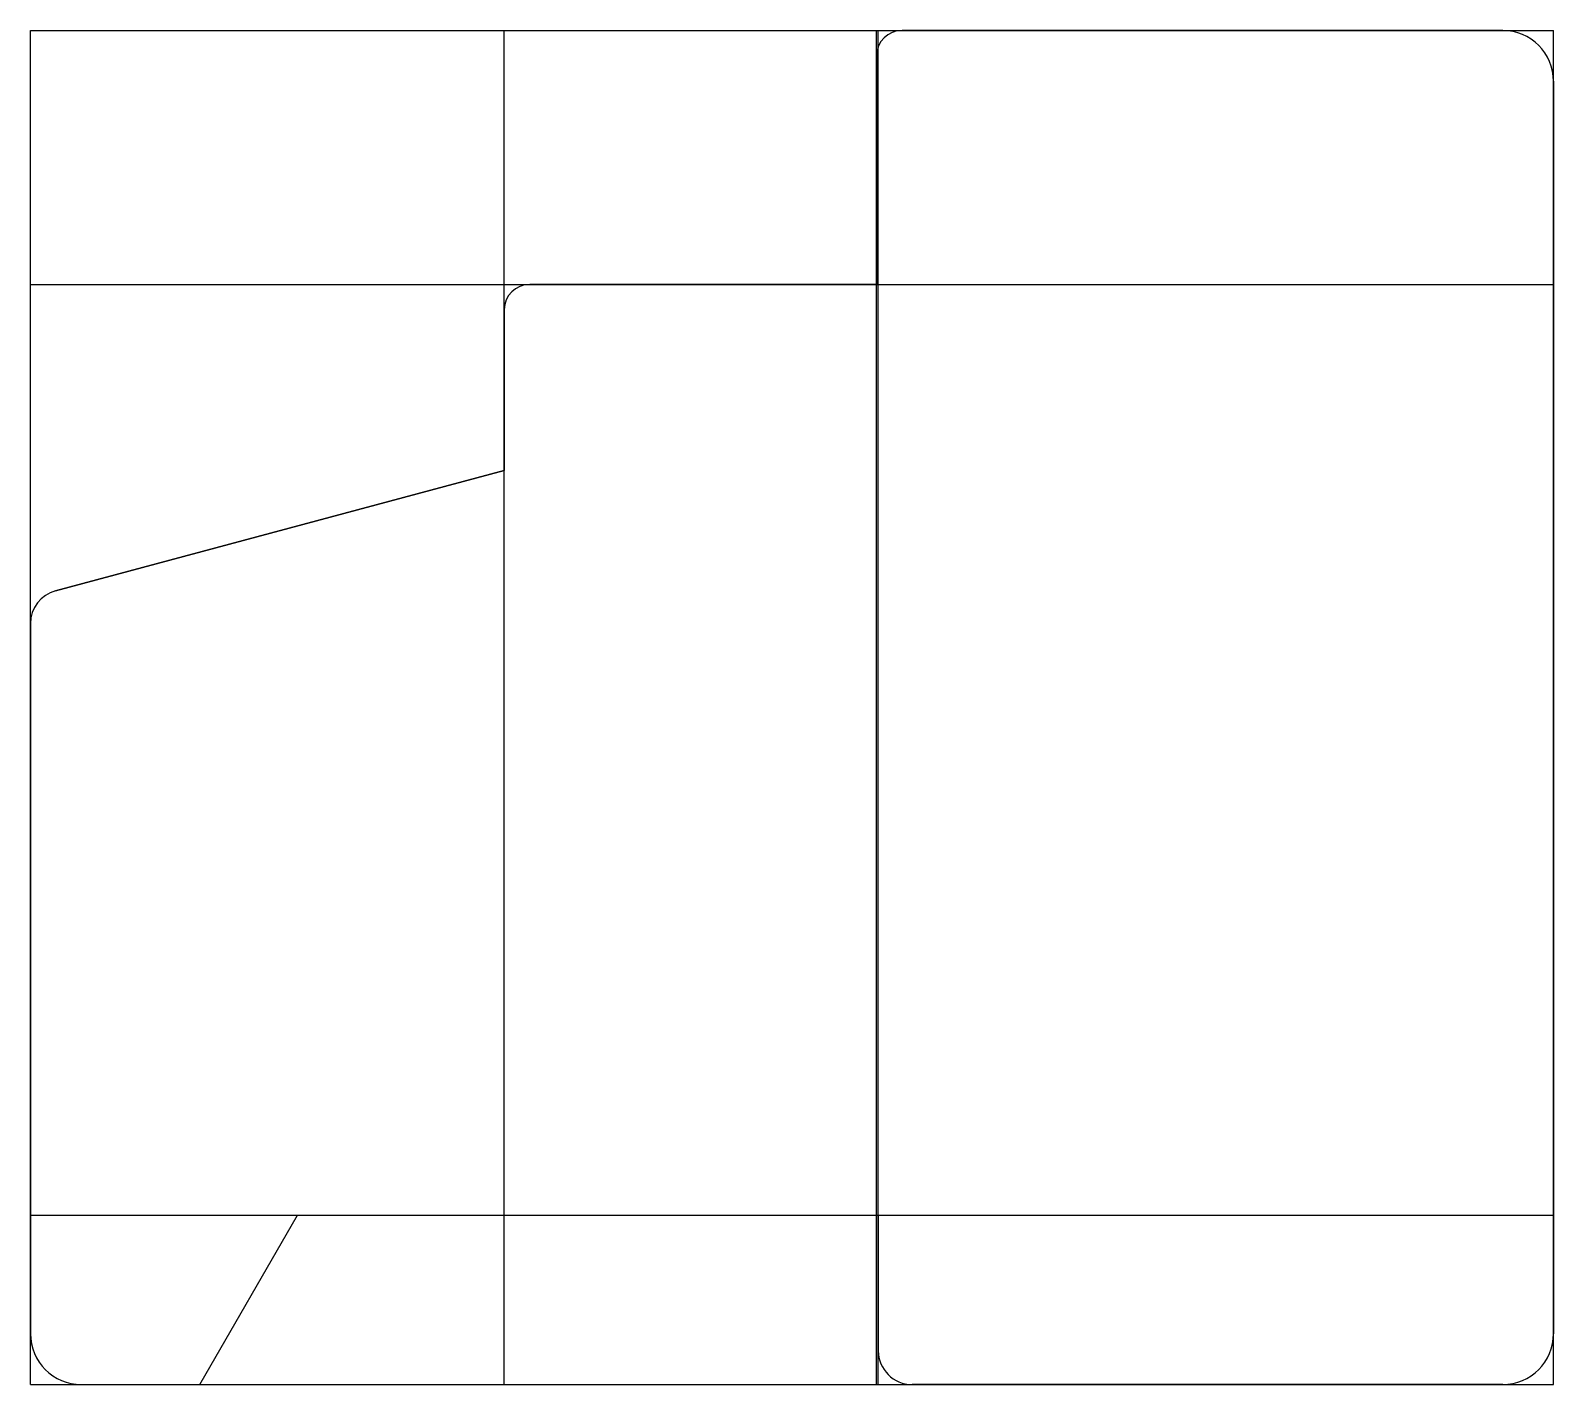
# Model space of a CAD drawing. Extents: x -50.1 to 39.9, y -10 to 70.
import ezdxf

# ---------------------------------------------------------------- set-up
doc = ezdxf.new("R2010")
doc.units = 0
doc.layers.get('0').update_dxf_attribs({"linetype": 'CONTINUOUS'})

msp = doc.modelspace()

# ---------------------------------------------------------------- linework, layer by layer
at = {"linetype": 'CONTINUOUS'}
for p, q in [((-50.1, -10), (-50.1, 70)), ((-50.1, 70), (39.9, 70)), ((-22.1, -10), (-22.1, 70)), ((-0.1, -10), (-0.1, 70)), ((0, -10), (0, 70)), ((36.9, 70), (1.4, 70)), ((1.4, 70), (36.9, 70)), ((39.9, -10), (39.9, 70)), ((-0.1, 68.5), (-0.1, 55)), ((-0.1, 55), (-0.1, 68.5)), ((39.9, -7), (39.9, 67)), ((39.9, 67), (39.9, -7)), ((-50.1, 55), (39.9, 55)), ((-0.1, 55), (-20.6, 55)), ((-20.6, 55), (-0.1, 55)), ((-22.1, 53.5), (-22.1, 44)), ((-22.1, 44), (-22.1, 53.5)), ((-22.1, 44), (-48.62, 36.89)), ((-48.62, 36.89), (-22.1, 44)), ((-50.1, 34.96), (-50.1, -7)), ((-50.1, -7), (-50.1, 34.96)), ((-50.1, 0), (39.9, 0)), ((-40.1, -10), (-34.33, 0)), ((-40.1, -10), (-34.33, 0)), ((-34.33, 0), (0, 0)), ((-34.33, 0), (0, 0)), ((0, 0), (0, -8)), ((0, 0), (0, -8)), ((-50.1, -10), (39.9, -10)), ((-47.1, -10), (-40.1, -10)), ((-47.1, -10), (-40.1, -10)), ((2, -10), (36.9, -10)), ((36.9, -10), (2, -10))]:
    msp.add_line(p, q, dxfattribs=at)
for centre, radius, start, end in [((1.4, 68.5), 1.5, 90, 180), ((1.4, 68.5), 1.5, 90, 180), ((36.9, 67), 3, 0, 90), ((36.9, 67), 3, 0, 90), ((-20.6, 53.5), 1.5, 90, 180), ((-20.6, 53.5), 1.5, 90, 180), ((-48.1, 34.959), 2, 105.07005, 179.96513), ((-48.1, 34.959), 2, 105.07005, 179.96513), ((-47.1, -7), 3, 180, 270), ((-47.1, -7), 3, 180, 270), ((36.9, -7), 3, 270, 0), ((36.9, -7), 3, 270, 0), ((2, -8), 2, 180, 270), ((2, -8), 2, 180, 270)]:
    msp.add_arc(centre, radius, start, end, dxfattribs=at)

doc.saveas('drawing.dxf')
